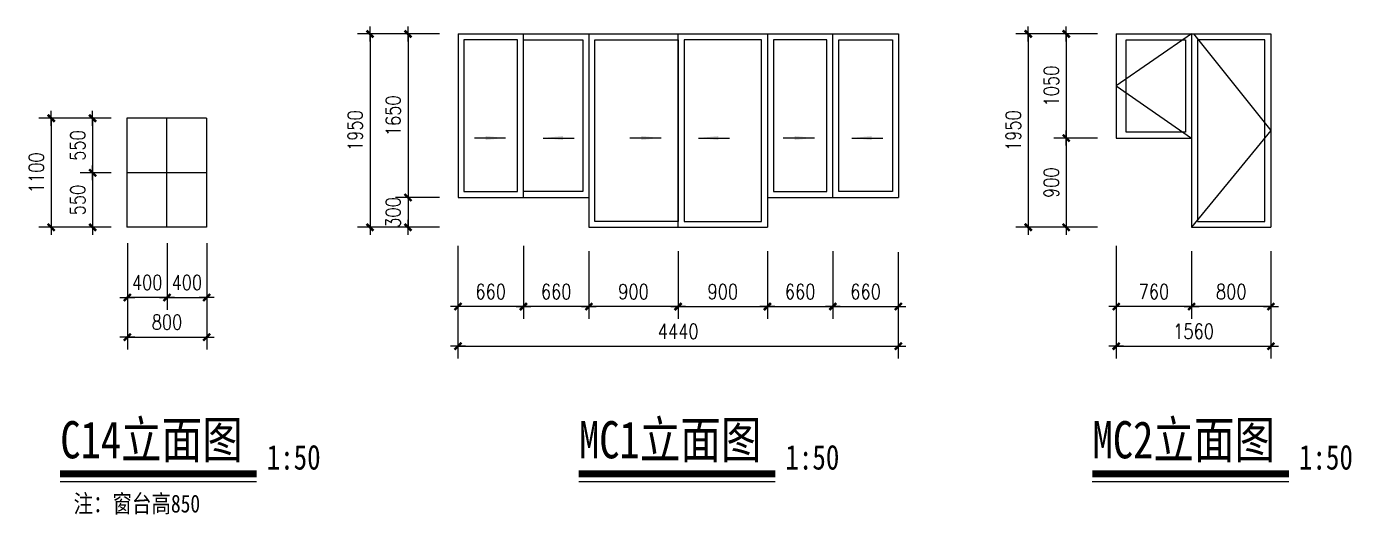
# Model space of a CAD drawing. Extents: x 12400 to 217743, y 90685 to 209848.
# Drawn here: x 186284 to 199645, y 119169 to 124090 of the extents above; entities that cross this region are included whole.
import ezdxf

# ---------------------------------------------------------------- set-up
doc = ezdxf.new("R2010")
doc.units = 0
doc.header["$LTSCALE"] = 200
doc.layers.get('0').update_dxf_attribs({"linetype": 'CONTINUOUS'})
doc.layers.get('DEFPOINTS').update_dxf_attribs({"linetype": 'CONTINUOUS'})
doc.layers.add('LAYER1', color=3, linetype='CONTINUOUS', lineweight=18)
doc.layers.add('PUB_DIM', color=3, linetype='CONTINUOUS')
doc.layers.add('WINDOW', color=2, linetype='CONTINUOUS')
doc.styles.add('-黑体', font='SIMHEI.TTF', dxfattribs={"width": 0.8})
doc.styles.add('DIM_FONT', font='SIMPLEX', dxfattribs={"width": 0.8})
doc.dimstyles.new('DIMN50', dxfattribs={"dimscale": 0.5, "dimtxt": 300, "dimasz": 1, "dimexe": 250, "dimexo": 300, "dimgap": 150, "dimtad": 1, "dimdec": 0, "dimzin": 0, "dimdsep": 46, "dimtxsty": 'DIM_FONT', "dimblk": '_DIMX', "dimblk1": 'DOTSMALL', "dimblk2": 'DOTSMALL', "dimcen": 2.5, "dimclrt": 7, "dimadec": 0, "dimazin": 0, "dimtfac": 1, "dimtdec": 0, "dimtix": 1, "dimtmove": 2, "dimatfit": 3, "dimldrblk": '_DIMX', "dimfxl": 0, "dimtolj": 1, "dimtzin": 0, "dimarcsym": 0})

# ---------------------------------------------------------------- blocks, each defined once
blk = doc.blocks.new('_DIMX')
blk.add_line((-150, 0), (150, 0))
at = {"const_width": 50}
blk.add_lwpolyline([(-70, -70), (70, 70)], dxfattribs=at)
blk = doc.blocks.new('*D2434')
at = {"layer": 'DEFPOINTS', "color": 0, "linetype": 'Continuous'}
for p in [(190597, 124015), (190131, 122365), (190597, 122365)]:
    blk.add_point(p, dxfattribs=at)
at = {"layer": 'PUB_DIM', "color": 0, "linetype": 'Continuous', "lineweight": -2}
for p, q in [((190447, 124015), (190006, 124015)), ((190131, 124015), (190131, 122366)), ((190447, 122365), (190006, 122365))]:
    blk.add_line(p, q, dxfattribs=at)
at = {"layer": 'PUB_DIM', "color": 0, "linetype": 'Continuous', "lineweight": -2, "xscale": 0.5, "yscale": 0.5, "zscale": 0.5}
for p, rotation in [((190131, 124015), 90), ((190131, 122365), 270)]:
    blk.add_blockref('_DIMX', p, dxfattribs=dict(at, rotation=rotation))
at = {"layer": 'PUB_DIM', "color": 7, "linetype": 'Continuous', "insert": (189981, 123190), "char_height": 150, "attachment_point": 5, "rotation": 90, "style": 'DIM_FONT'}
blk.add_mtext('\\A1;1650', dxfattribs=at)
blk = doc.blocks.new('_DOTSMALL')
at = {"color": 0, "linetype": 'ByBlock', "const_width": 0.5}
blk.add_lwpolyline([(-0.0625, 0, 1), (0.0625, 0, 1)], format="xyb", close=True, dxfattribs=at)
blk = doc.blocks.new('*D2435')
at = {"layer": 'DEFPOINTS', "color": 0, "linetype": 'Continuous'}
for p in [(190588, 124015), (189748, 122065), (190588, 122065)]:
    blk.add_point(p, dxfattribs=at)
at = {"layer": 'PUB_DIM', "color": 0, "linetype": 'Continuous', "lineweight": -2}
for p, q in [((190438, 124015), (189623, 124015)), ((189748, 124015), (189748, 122066)), ((190438, 122065), (189623, 122065))]:
    blk.add_line(p, q, dxfattribs=at)
at = {"layer": 'PUB_DIM', "color": 0, "linetype": 'Continuous', "lineweight": -2, "xscale": 0.5, "yscale": 0.5, "zscale": 0.5}
for p, rotation in [((189748, 124015), 90), ((189748, 122065), 270)]:
    blk.add_blockref('_DIMX', p, dxfattribs=dict(at, rotation=rotation))
at = {"layer": 'PUB_DIM', "color": 7, "linetype": 'Continuous', "insert": (189598, 123040), "char_height": 150, "attachment_point": 5, "rotation": 90, "style": 'DIM_FONT'}
blk.add_mtext('\\A1;1950', dxfattribs=at)
blk = doc.blocks.new('*D2436')
at = {"layer": 'DEFPOINTS', "color": 0, "linetype": 'Continuous'}
for p in [(190597, 122365), (190131, 122065), (190597, 122065)]:
    blk.add_point(p, dxfattribs=at)
at = {"layer": 'PUB_DIM', "color": 0, "linetype": 'Continuous', "lineweight": -2}
for p, q in [((190447, 122365), (190006, 122365)), ((190131, 122366), (190131, 122366)), ((190131, 122365), (190131, 122065)), ((190447, 122065), (190006, 122065)), ((190131, 122065), (190131, 122064))]:
    blk.add_line(p, q, dxfattribs=at)
at = {"layer": 'PUB_DIM', "color": 0, "linetype": 'Continuous', "lineweight": -2, "xscale": 0.5, "yscale": 0.5, "zscale": 0.5}
for p, rotation in [((190131, 122365), 270), ((190131, 122065), 90)]:
    blk.add_blockref('_DIMX', p, dxfattribs=dict(at, rotation=rotation))
at = {"layer": 'PUB_DIM', "color": 7, "linetype": 'Continuous', "insert": (189981, 122215), "char_height": 150, "attachment_point": 5, "rotation": 90, "style": 'DIM_FONT'}
blk.add_mtext('\\A1;300', dxfattribs=at)
blk = doc.blocks.new('_ARROW')
blk.add_solid([(0, 0), (-1, 0.1), (-1, -0.1)])
blk = doc.blocks.new('*D2443')
at = {"layer": 'DEFPOINTS', "color": 0, "linetype": 'Continuous'}
for p in [(192855, 121974, -483), (193755, 121974), (193755, 121266)]:
    blk.add_point(p, dxfattribs=at)
at = {"layer": 'PUB_DIM', "color": 0, "linetype": 'Continuous', "lineweight": -2}
for p, q in [((192855, 121824), (192855, 121141)), ((193755, 121824), (193755, 121141)), ((192856, 121266), (193755, 121266))]:
    blk.add_line(p, q, dxfattribs=at)
at = {"layer": 'PUB_DIM', "color": 0, "linetype": 'Continuous', "lineweight": -2, "xscale": 0.5, "yscale": 0.5, "zscale": 0.5, "rotation": 180}
blk.add_blockref('_DIMX', (192855, 121266), dxfattribs=at)
at = {"layer": 'PUB_DIM', "color": 0, "linetype": 'Continuous', "lineweight": -2, "xscale": 0.5, "yscale": 0.5, "zscale": 0.5}
blk.add_blockref('_DIMX', (193755, 121266), dxfattribs=at)
at = {"layer": 'PUB_DIM', "color": 7, "linetype": 'Continuous', "insert": (193305, 121416), "char_height": 150, "attachment_point": 5, "style": 'DIM_FONT'}
blk.add_mtext('\\A1;900', dxfattribs=at)
blk = doc.blocks.new('*D2444')
at = {"layer": 'DEFPOINTS', "color": 0, "linetype": 'Continuous'}
for p in [(190635, 121754), (195075, 121548), (195075, 120866)]:
    blk.add_point(p, dxfattribs=at)
at = {"layer": 'PUB_DIM', "color": 0, "linetype": 'Continuous', "lineweight": -2}
for p, q in [((190635, 121604), (190635, 120741)), ((195075, 121398), (195075, 120741)), ((190636, 120866), (195075, 120866))]:
    blk.add_line(p, q, dxfattribs=at)
at = {"layer": 'PUB_DIM', "color": 0, "linetype": 'Continuous', "lineweight": -2, "xscale": 0.5, "yscale": 0.5, "zscale": 0.5, "rotation": 180}
blk.add_blockref('_DIMX', (190635, 120866), dxfattribs=at)
at = {"layer": 'PUB_DIM', "color": 0, "linetype": 'Continuous', "lineweight": -2, "xscale": 0.5, "yscale": 0.5, "zscale": 0.5}
blk.add_blockref('_DIMX', (195075, 120866), dxfattribs=at)
at = {"layer": 'PUB_DIM', "color": 7, "linetype": 'Continuous', "insert": (192855, 121016), "char_height": 150, "attachment_point": 5, "style": 'DIM_FONT'}
blk.add_mtext('\\A1;4440', dxfattribs=at)
blk = doc.blocks.new('*D2445')
at = {"layer": 'DEFPOINTS', "color": 0, "linetype": 'Continuous'}
for p in [(191955, 121974), (192855, 121974, -483), (191955, 121266)]:
    blk.add_point(p, dxfattribs=at)
at = {"layer": 'PUB_DIM', "color": 0, "linetype": 'Continuous', "lineweight": -2}
for p, q in [((191955, 121824), (191955, 121141)), ((192855, 121824), (192855, 121141)), ((192855, 121266), (191956, 121266))]:
    blk.add_line(p, q, dxfattribs=at)
at = {"layer": 'PUB_DIM', "color": 0, "linetype": 'Continuous', "lineweight": -2, "xscale": 0.5, "yscale": 0.5, "zscale": 0.5, "rotation": 180}
blk.add_blockref('_DIMX', (191955, 121266), dxfattribs=at)
at = {"layer": 'PUB_DIM', "color": 0, "linetype": 'Continuous', "lineweight": -2, "xscale": 0.5, "yscale": 0.5, "zscale": 0.5}
blk.add_blockref('_DIMX', (192855, 121266), dxfattribs=at)
at = {"layer": 'PUB_DIM', "color": 7, "linetype": 'Continuous', "insert": (192405, 121416), "char_height": 150, "attachment_point": 5, "style": 'DIM_FONT'}
blk.add_mtext('\\A1;900', dxfattribs=at)
blk = doc.blocks.new('*D2446')
at = {"layer": 'DEFPOINTS', "color": 0, "linetype": 'Continuous'}
for p in [(191295, 122029), (191955, 121974), (191295, 121266)]:
    blk.add_point(p, dxfattribs=at)
at = {"layer": 'PUB_DIM', "color": 0, "linetype": 'Continuous', "lineweight": -2}
for p, q in [((191295, 121879), (191295, 121141)), ((191955, 121824), (191955, 121141)), ((191955, 121266), (191296, 121266))]:
    blk.add_line(p, q, dxfattribs=at)
at = {"layer": 'PUB_DIM', "color": 0, "linetype": 'Continuous', "lineweight": -2, "xscale": 0.5, "yscale": 0.5, "zscale": 0.5, "rotation": 180}
blk.add_blockref('_DIMX', (191295, 121266), dxfattribs=at)
at = {"layer": 'PUB_DIM', "color": 0, "linetype": 'Continuous', "lineweight": -2, "xscale": 0.5, "yscale": 0.5, "zscale": 0.5}
blk.add_blockref('_DIMX', (191955, 121266), dxfattribs=at)
at = {"layer": 'PUB_DIM', "color": 7, "linetype": 'Continuous', "insert": (191625, 121416), "char_height": 150, "attachment_point": 5, "style": 'DIM_FONT'}
blk.add_mtext('\\A1;660', dxfattribs=at)
blk = doc.blocks.new('*D2447')
at = {"layer": 'DEFPOINTS', "color": 0, "linetype": 'Continuous'}
for p in [(193755, 121974), (194415, 121965), (194415, 121266)]:
    blk.add_point(p, dxfattribs=at)
at = {"layer": 'PUB_DIM', "color": 0, "linetype": 'Continuous', "lineweight": -2}
for p, q in [((193755, 121824), (193755, 121141)), ((194415, 121815), (194415, 121141)), ((193756, 121266), (194415, 121266))]:
    blk.add_line(p, q, dxfattribs=at)
at = {"layer": 'PUB_DIM', "color": 0, "linetype": 'Continuous', "lineweight": -2, "xscale": 0.5, "yscale": 0.5, "zscale": 0.5, "rotation": 180}
blk.add_blockref('_DIMX', (193755, 121266), dxfattribs=at)
at = {"layer": 'PUB_DIM', "color": 0, "linetype": 'Continuous', "lineweight": -2, "xscale": 0.5, "yscale": 0.5, "zscale": 0.5}
blk.add_blockref('_DIMX', (194415, 121266), dxfattribs=at)
at = {"layer": 'PUB_DIM', "color": 7, "linetype": 'Continuous', "insert": (194085, 121416), "char_height": 150, "attachment_point": 5, "style": 'DIM_FONT'}
blk.add_mtext('\\A1;660', dxfattribs=at)
blk = doc.blocks.new('*D2522')
at = {"layer": 'DEFPOINTS', "color": 0, "linetype": 'Continuous'}
for p in [(187224, 123165), (186533, 122065), (187224, 122065)]:
    blk.add_point(p, dxfattribs=at)
at = {"layer": 'PUB_DIM', "color": 0, "linetype": 'Continuous', "lineweight": -2}
for p, q in [((187074, 123165), (186408, 123165)), ((186533, 123165), (186533, 122066)), ((187074, 122065), (186408, 122065))]:
    blk.add_line(p, q, dxfattribs=at)
at = {"layer": 'PUB_DIM', "color": 0, "linetype": 'Continuous', "lineweight": -2, "xscale": 0.5, "yscale": 0.5, "zscale": 0.5}
for p, rotation in [((186533, 123165), 90), ((186533, 122065), 270)]:
    blk.add_blockref('_DIMX', p, dxfattribs=dict(at, rotation=rotation))
at = {"layer": 'PUB_DIM', "color": 7, "linetype": 'Continuous', "insert": (186383, 122615), "char_height": 150, "attachment_point": 5, "rotation": 90, "style": 'DIM_FONT'}
blk.add_mtext('\\A1;1100', dxfattribs=at)
blk = doc.blocks.new('*D2523')
at = {"layer": 'DEFPOINTS', "color": 0, "linetype": 'Continuous'}
for p in [(187701, 122054), (188101, 122054), (188101, 121358)]:
    blk.add_point(p, dxfattribs=at)
at = {"layer": 'PUB_DIM', "color": 0, "linetype": 'Continuous', "lineweight": -2}
for p, q in [((187701, 121904), (187701, 121233)), ((188101, 121904), (188101, 121233)), ((187700, 121358), (187700, 121358)), ((187701, 121358), (188101, 121358)), ((188101, 121358), (188102, 121358))]:
    blk.add_line(p, q, dxfattribs=at)
at = {"layer": 'PUB_DIM', "color": 0, "linetype": 'Continuous', "lineweight": -2, "xscale": 0.5, "yscale": 0.5, "zscale": 0.5}
blk.add_blockref('_DIMX', (187701, 121358), dxfattribs=at)
at = {"layer": 'PUB_DIM', "color": 0, "linetype": 'Continuous', "lineweight": -2, "xscale": 0.5, "yscale": 0.5, "zscale": 0.5, "rotation": 180}
blk.add_blockref('_DIMX', (188101, 121358), dxfattribs=at)
at = {"layer": 'PUB_DIM', "color": 7, "linetype": 'Continuous', "insert": (187901, 121508), "char_height": 150, "attachment_point": 5, "style": 'DIM_FONT'}
blk.add_mtext('\\A1;400', dxfattribs=at)
blk = doc.blocks.new('*D2524')
at = {"layer": 'DEFPOINTS', "color": 0, "linetype": 'Continuous'}
for p in [(187301, 121806), (188101, 121383), (188101, 120958)]:
    blk.add_point(p, dxfattribs=at)
at = {"layer": 'PUB_DIM', "color": 0, "linetype": 'Continuous', "lineweight": -2}
for p, q in [((187301, 121656), (187301, 120833)), ((188101, 121233), (188101, 120833)), ((187301, 120958), (188100, 120958))]:
    blk.add_line(p, q, dxfattribs=at)
at = {"layer": 'PUB_DIM', "color": 0, "linetype": 'Continuous', "lineweight": -2, "xscale": 0.5, "yscale": 0.5, "zscale": 0.5, "rotation": 180}
blk.add_blockref('_DIMX', (187301, 120958), dxfattribs=at)
at = {"layer": 'PUB_DIM', "color": 0, "linetype": 'Continuous', "lineweight": -2, "xscale": 0.5, "yscale": 0.5, "zscale": 0.5}
blk.add_blockref('_DIMX', (188101, 120958), dxfattribs=at)
at = {"layer": 'PUB_DIM', "color": 7, "linetype": 'Continuous', "insert": (187701, 121108), "char_height": 150, "attachment_point": 5, "style": 'DIM_FONT'}
blk.add_mtext('\\A1;800', dxfattribs=at)
blk = doc.blocks.new('*D2525')
at = {"layer": 'DEFPOINTS', "color": 0, "linetype": 'Continuous'}
for p in [(187301, 122054), (187701, 122054), (187301, 121358)]:
    blk.add_point(p, dxfattribs=at)
at = {"layer": 'PUB_DIM', "color": 0, "linetype": 'Continuous', "lineweight": -2}
for p, q in [((187301, 121904), (187301, 121233)), ((187701, 121904), (187701, 121233)), ((187300, 121358), (187300, 121358)), ((187701, 121358), (187301, 121358)), ((187701, 121358), (187702, 121358))]:
    blk.add_line(p, q, dxfattribs=at)
at = {"layer": 'PUB_DIM', "color": 0, "linetype": 'Continuous', "lineweight": -2, "xscale": 0.5, "yscale": 0.5, "zscale": 0.5}
blk.add_blockref('_DIMX', (187301, 121358), dxfattribs=at)
at = {"layer": 'PUB_DIM', "color": 0, "linetype": 'Continuous', "lineweight": -2, "xscale": 0.5, "yscale": 0.5, "zscale": 0.5, "rotation": 180}
blk.add_blockref('_DIMX', (187701, 121358), dxfattribs=at)
at = {"layer": 'PUB_DIM', "color": 7, "linetype": 'Continuous', "insert": (187501, 121508), "char_height": 150, "attachment_point": 5, "style": 'DIM_FONT'}
blk.add_mtext('\\A1;400', dxfattribs=at)
blk = doc.blocks.new('*D2526')
at = {"layer": 'DEFPOINTS', "color": 0, "linetype": 'Continuous'}
for p in [(187288, 122615), (186951, 122065), (187288, 122065)]:
    blk.add_point(p, dxfattribs=at)
at = {"layer": 'PUB_DIM', "color": 0, "linetype": 'Continuous', "lineweight": -2}
for p, q in [((187138, 122615), (186826, 122615)), ((186951, 122615), (186951, 122066)), ((187138, 122065), (186826, 122065))]:
    blk.add_line(p, q, dxfattribs=at)
at = {"layer": 'PUB_DIM', "color": 0, "linetype": 'Continuous', "lineweight": -2, "xscale": 0.5, "yscale": 0.5, "zscale": 0.5}
for p, rotation in [((186951, 122615), 90), ((186951, 122065), 270)]:
    blk.add_blockref('_DIMX', p, dxfattribs=dict(at, rotation=rotation))
at = {"layer": 'PUB_DIM', "color": 7, "linetype": 'Continuous', "insert": (186801, 122340), "char_height": 150, "attachment_point": 5, "rotation": 90, "style": 'DIM_FONT'}
blk.add_mtext('\\A1;550', dxfattribs=at)
blk = doc.blocks.new('*D2527')
at = {"layer": 'DEFPOINTS', "color": 0, "linetype": 'Continuous'}
for p in [(187288, 123165), (186951, 122615), (187288, 122615)]:
    blk.add_point(p, dxfattribs=at)
at = {"layer": 'PUB_DIM', "color": 0, "linetype": 'Continuous', "lineweight": -2}
for p, q in [((187138, 123165), (186826, 123165)), ((186951, 123165), (186951, 122616)), ((187138, 122615), (186826, 122615))]:
    blk.add_line(p, q, dxfattribs=at)
at = {"layer": 'PUB_DIM', "color": 0, "linetype": 'Continuous', "lineweight": -2, "xscale": 0.5, "yscale": 0.5, "zscale": 0.5}
for p, rotation in [((186951, 123165), 90), ((186951, 122615), 270)]:
    blk.add_blockref('_DIMX', p, dxfattribs=dict(at, rotation=rotation))
at = {"layer": 'PUB_DIM', "color": 7, "linetype": 'Continuous', "insert": (186801, 122890), "char_height": 150, "attachment_point": 5, "rotation": 90, "style": 'DIM_FONT'}
blk.add_mtext('\\A1;550', dxfattribs=at)
blk = doc.blocks.new('*D2528')
at = {"layer": 'DEFPOINTS', "color": 0, "linetype": 'Continuous'}
for p in [(198032, 121974), (198832, 121974, -429), (198032, 121266)]:
    blk.add_point(p, dxfattribs=at)
at = {"layer": 'PUB_DIM', "color": 0, "linetype": 'Continuous', "lineweight": -2}
for p, q in [((198032, 121824), (198032, 121141)), ((198832, 121824), (198832, 121141)), ((198832, 121266), (198033, 121266))]:
    blk.add_line(p, q, dxfattribs=at)
at = {"layer": 'PUB_DIM', "color": 0, "linetype": 'Continuous', "lineweight": -2, "xscale": 0.5, "yscale": 0.5, "zscale": 0.5, "rotation": 180}
blk.add_blockref('_DIMX', (198032, 121266), dxfattribs=at)
at = {"layer": 'PUB_DIM', "color": 0, "linetype": 'Continuous', "lineweight": -2, "xscale": 0.5, "yscale": 0.5, "zscale": 0.5}
blk.add_blockref('_DIMX', (198832, 121266), dxfattribs=at)
at = {"layer": 'PUB_DIM', "color": 7, "linetype": 'Continuous', "insert": (198432, 121416), "char_height": 150, "attachment_point": 5, "style": 'DIM_FONT'}
blk.add_mtext('\\A1;800', dxfattribs=at)
blk = doc.blocks.new('*D2529')
at = {"layer": 'DEFPOINTS', "color": 0, "linetype": 'Continuous'}
for p in [(197272, 121754), (198832, 121655), (198832, 120866)]:
    blk.add_point(p, dxfattribs=at)
at = {"layer": 'PUB_DIM', "color": 0, "linetype": 'Continuous', "lineweight": -2}
for p, q in [((197272, 121604), (197272, 120741)), ((198832, 121505), (198832, 120741)), ((197273, 120866), (198832, 120866))]:
    blk.add_line(p, q, dxfattribs=at)
at = {"layer": 'PUB_DIM', "color": 0, "linetype": 'Continuous', "lineweight": -2, "xscale": 0.5, "yscale": 0.5, "zscale": 0.5, "rotation": 180}
blk.add_blockref('_DIMX', (197272, 120866), dxfattribs=at)
at = {"layer": 'PUB_DIM', "color": 0, "linetype": 'Continuous', "lineweight": -2, "xscale": 0.5, "yscale": 0.5, "zscale": 0.5}
blk.add_blockref('_DIMX', (198832, 120866), dxfattribs=at)
at = {"layer": 'PUB_DIM', "color": 7, "linetype": 'Continuous', "insert": (198052, 121016), "char_height": 150, "attachment_point": 5, "style": 'DIM_FONT'}
blk.add_mtext('\\A1;1560', dxfattribs=at)
blk = doc.blocks.new('*D2530')
at = {"layer": 'DEFPOINTS', "color": 0, "linetype": 'Continuous'}
for p in [(197272, 122029), (198032, 121974), (197272, 121266)]:
    blk.add_point(p, dxfattribs=at)
at = {"layer": 'PUB_DIM', "color": 0, "linetype": 'Continuous', "lineweight": -2}
for p, q in [((197272, 121879), (197272, 121141)), ((198032, 121824), (198032, 121141)), ((198032, 121266), (197273, 121266))]:
    blk.add_line(p, q, dxfattribs=at)
at = {"layer": 'PUB_DIM', "color": 0, "linetype": 'Continuous', "lineweight": -2, "xscale": 0.5, "yscale": 0.5, "zscale": 0.5, "rotation": 180}
blk.add_blockref('_DIMX', (197272, 121266), dxfattribs=at)
at = {"layer": 'PUB_DIM', "color": 0, "linetype": 'Continuous', "lineweight": -2, "xscale": 0.5, "yscale": 0.5, "zscale": 0.5}
blk.add_blockref('_DIMX', (198032, 121266), dxfattribs=at)
at = {"layer": 'PUB_DIM', "color": 7, "linetype": 'Continuous', "insert": (197652, 121416), "char_height": 150, "attachment_point": 5, "style": 'DIM_FONT'}
blk.add_mtext('\\A1;760', dxfattribs=at)
blk = doc.blocks.new('*D2531')
at = {"layer": 'DEFPOINTS', "color": 0, "linetype": 'Continuous'}
for p in [(197234, 124015), (196768, 122965), (197234, 122965)]:
    blk.add_point(p, dxfattribs=at)
at = {"layer": 'PUB_DIM', "color": 0, "linetype": 'Continuous', "lineweight": -2}
for p, q in [((197084, 124015), (196643, 124015)), ((196768, 124015), (196768, 122966)), ((197084, 122965), (196643, 122965))]:
    blk.add_line(p, q, dxfattribs=at)
at = {"layer": 'PUB_DIM', "color": 0, "linetype": 'Continuous', "lineweight": -2, "xscale": 0.5, "yscale": 0.5, "zscale": 0.5}
for p, rotation in [((196768, 124015), 90), ((196768, 122965), 270)]:
    blk.add_blockref('_DIMX', p, dxfattribs=dict(at, rotation=rotation))
at = {"layer": 'PUB_DIM', "color": 7, "linetype": 'Continuous', "insert": (196618, 123490), "char_height": 150, "attachment_point": 5, "rotation": 90, "style": 'DIM_FONT'}
blk.add_mtext('\\A1;1050', dxfattribs=at)
blk = doc.blocks.new('*D2532')
at = {"layer": 'DEFPOINTS', "color": 0, "linetype": 'Continuous'}
for p in [(197225, 124015), (196385, 122065), (197225, 122065)]:
    blk.add_point(p, dxfattribs=at)
at = {"layer": 'PUB_DIM', "color": 0, "linetype": 'Continuous', "lineweight": -2}
for p, q in [((197075, 124015), (196260, 124015)), ((196385, 124015), (196385, 122066)), ((197075, 122065), (196260, 122065))]:
    blk.add_line(p, q, dxfattribs=at)
at = {"layer": 'PUB_DIM', "color": 0, "linetype": 'Continuous', "lineweight": -2, "xscale": 0.5, "yscale": 0.5, "zscale": 0.5}
for p, rotation in [((196385, 124015), 90), ((196385, 122065), 270)]:
    blk.add_blockref('_DIMX', p, dxfattribs=dict(at, rotation=rotation))
at = {"layer": 'PUB_DIM', "color": 7, "linetype": 'Continuous', "insert": (196235, 123040), "char_height": 150, "attachment_point": 5, "rotation": 90, "style": 'DIM_FONT'}
blk.add_mtext('\\A1;1950', dxfattribs=at)
blk = doc.blocks.new('*D2533')
at = {"layer": 'DEFPOINTS', "color": 0, "linetype": 'Continuous'}
for p in [(197234, 122965), (196768, 122065), (197234, 122065)]:
    blk.add_point(p, dxfattribs=at)
at = {"layer": 'PUB_DIM', "color": 0, "linetype": 'Continuous', "lineweight": -2}
for p, q in [((197084, 122965), (196643, 122965)), ((196768, 122965), (196768, 122066)), ((197084, 122065), (196643, 122065))]:
    blk.add_line(p, q, dxfattribs=at)
at = {"layer": 'PUB_DIM', "color": 0, "linetype": 'Continuous', "lineweight": -2, "xscale": 0.5, "yscale": 0.5, "zscale": 0.5}
for p, rotation in [((196768, 122965), 90), ((196768, 122065), 270)]:
    blk.add_blockref('_DIMX', p, dxfattribs=dict(at, rotation=rotation))
at = {"layer": 'PUB_DIM', "color": 7, "linetype": 'Continuous', "insert": (196618, 122515), "char_height": 150, "attachment_point": 5, "rotation": 90, "style": 'DIM_FONT'}
blk.add_mtext('\\A1;900', dxfattribs=at)
blk = doc.blocks.new('*D2577')
at = {"layer": 'DEFPOINTS', "color": 0, "linetype": 'Continuous'}
for p in [(190635, 122029), (191295, 121974), (190635, 121266)]:
    blk.add_point(p, dxfattribs=at)
at = {"layer": 'PUB_DIM', "color": 0, "linetype": 'Continuous', "lineweight": -2}
for p, q in [((190635, 121879), (190635, 121141)), ((191295, 121824), (191295, 121141)), ((191295, 121266), (190636, 121266))]:
    blk.add_line(p, q, dxfattribs=at)
at = {"layer": 'PUB_DIM', "color": 0, "linetype": 'Continuous', "lineweight": -2, "xscale": 0.5, "yscale": 0.5, "zscale": 0.5, "rotation": 180}
blk.add_blockref('_DIMX', (190635, 121266), dxfattribs=at)
at = {"layer": 'PUB_DIM', "color": 0, "linetype": 'Continuous', "lineweight": -2, "xscale": 0.5, "yscale": 0.5, "zscale": 0.5}
blk.add_blockref('_DIMX', (191295, 121266), dxfattribs=at)
at = {"layer": 'PUB_DIM', "color": 7, "linetype": 'Continuous', "insert": (190965, 121416), "char_height": 150, "attachment_point": 5, "style": 'DIM_FONT'}
blk.add_mtext('\\A1;660', dxfattribs=at)
blk = doc.blocks.new('*D2578')
at = {"layer": 'DEFPOINTS', "color": 0, "linetype": 'Continuous'}
for p in [(194415, 121974), (195075, 121965), (195075, 121266)]:
    blk.add_point(p, dxfattribs=at)
at = {"layer": 'PUB_DIM', "color": 0, "linetype": 'Continuous', "lineweight": -2}
for p, q in [((194415, 121824), (194415, 121141)), ((195075, 121815), (195075, 121141)), ((194416, 121266), (195075, 121266))]:
    blk.add_line(p, q, dxfattribs=at)
at = {"layer": 'PUB_DIM', "color": 0, "linetype": 'Continuous', "lineweight": -2, "xscale": 0.5, "yscale": 0.5, "zscale": 0.5, "rotation": 180}
blk.add_blockref('_DIMX', (194415, 121266), dxfattribs=at)
at = {"layer": 'PUB_DIM', "color": 0, "linetype": 'Continuous', "lineweight": -2, "xscale": 0.5, "yscale": 0.5, "zscale": 0.5}
blk.add_blockref('_DIMX', (195075, 121266), dxfattribs=at)
at = {"layer": 'PUB_DIM', "color": 7, "linetype": 'Continuous', "insert": (194745, 121416), "char_height": 150, "attachment_point": 5, "style": 'DIM_FONT'}
blk.add_mtext('\\A1;660', dxfattribs=at)

msp = doc.modelspace()

# ---------------------------------------------------------------- linework, layer by layer
for p, q in [((186622.308, 119502.675), (188604.448, 119502.675)), ((191852.624, 119502.675), (193834.765, 119502.675)), ((197031.179, 119502.675), (199013.319, 119502.675))]:
    msp.add_line(p, q)
at = {"const_width": 69.444}
for points in [[(186622.308, 119579.913), (188604.448, 119579.913)], [(191852.624, 119579.913), (193834.765, 119579.913)], [(197031.179, 119579.913), (199013.319, 119579.913)]]:
    msp.add_lwpolyline(points, dxfattribs=at)
at = {"layer": 'LAYER1', "color": 8, "ltscale": 0.6}
for points in [[(198032.238, 124015.285), (197272.238, 123490.285), (198032.238, 122965.285)], [(198052.238, 124015.285), (198832.238, 123040.285), (198032.238, 122065.285)]]:
    msp.add_lwpolyline(points, dxfattribs=at)
at = {"layer": 'PUB_DIM', "linetype": 'Continuous'}
for points in [[(191113.831, 122965.681), (190800.919, 122965.681)], [(191492.399, 122965.681), (191805.312, 122965.681)], [(192682.207, 122965.681), (192369.294, 122965.681)], [(193060.775, 122965.681), (193373.687, 122965.681)], [(194228.333, 122965.681), (193915.42, 122965.681)], [(194606.901, 122965.681), (194919.814, 122965.681)]]:
    msp.add_lwpolyline(points, dxfattribs=at)
at = {"layer": 'WINDOW', "color": 4}
for p, q in [((190635.292, 124015.285), (190635.292, 122365.285)), ((190635.292, 124015.285), (195075.292, 124015.285)), ((191955.292, 124015.285), (191955.292, 122065.285)), ((193755.292, 124015.285), (193755.292, 122065.285)), ((195075.292, 124015.285), (195075.292, 122365.285)), ((197272.238, 124015.285), (198832.238, 124015.285)), ((197272.238, 124015.285), (197272.238, 122965.285)), ((198032.238, 124015.285), (198032.238, 122065.285)), ((198832.238, 124015.285), (198832.238, 122065.285)), ((187294.435, 123165.285), (187294.435, 122065.285)), ((188100.889, 123165.285), (187294.435, 123165.285)), ((188100.889, 123165.285), (188100.889, 122065.285)), ((197272.238, 122965.285), (198032.238, 122965.285)), ((198032.238, 123015.285), (198032.238, 122065.285)), ((191955.292, 122415.285), (191955.292, 122065.285)), ((190635.292, 122365.285), (191955.292, 122365.285)), ((193755.292, 122365.285), (195075.292, 122365.285)), ((188100.889, 122065.285), (187294.435, 122065.285)), ((191955.292, 122065.285), (193755.292, 122065.285)), ((198032.238, 122065.285), (198832.238, 122065.285))]:
    msp.add_line(p, q, dxfattribs=at)
at = {"layer": 'WINDOW'}
for p, q in [((191295.292, 122365.285), (191295.292, 124015.285)), ((192855.292, 122065.285), (192855.292, 124015.285)), ((194415.292, 122365.285), (194415.292, 124015.285))]:
    msp.add_line(p, q, dxfattribs=at)
at = {"layer": 'WINDOW', "color": 143}
for p, q in [((187697.662, 122615.285), (187697.662, 123165.285)), ((188100.889, 122615.285), (187294.435, 122615.285)), ((187697.662, 122065.285), (187697.662, 122615.285))]:
    msp.add_line(p, q, dxfattribs=at)
at = {"layer": 'WINDOW'}
for points in [[(190695.292, 122425.285), (191235.292, 122425.285), (191235.292, 123955.285), (190695.292, 123955.285)], [(191295.292, 123955.285), (191895.292, 123955.285), (191895.292, 122425.285), (191295.292, 122425.285)], [(192015.292, 123955.285), (192855.292, 123955.285), (192855.292, 122125.285), (192015.292, 122125.285)], [(193695.292, 123955.285), (192915.292, 123955.285), (192915.292, 122125.285), (193695.292, 122125.285)], [(193815.292, 122425.285), (194355.292, 122425.285), (194355.292, 123955.285), (193815.292, 123955.285)], [(194475.292, 123955.285), (195015.292, 123955.285), (195015.292, 122425.285), (194475.292, 122425.285)], [(197372.238, 123955.285), (197972.238, 123955.285), (197972.238, 123025.285), (197372.238, 123025.285)], [(198772.238, 123955.285), (198092.238, 123955.285), (198092.238, 122125.285), (198772.238, 122125.285)]]:
    msp.add_lwpolyline(points, close=True, dxfattribs=at)
msp.add_lwpolyline([(192855.292, 122125.285), (192015.292, 122125.285), (192015.292, 123955.285), (192855.292, 123955.285)], dxfattribs=at)

# ---------------------------------------------------------------- block references
at = {"layer": 'PUB_DIM', "linetype": 'Continuous', "yscale": 200, "zscale": 200, "rotation": 180}
for p, xscale in [((191113.831, 122965.681), -200), ((191492.399, 122965.681), 200), ((192682.207, 122965.681), -200), ((193060.775, 122965.681), 200), ((194228.333, 122965.681), -200), ((194606.901, 122965.681), 200)]:
    msp.add_blockref('_ARROW', p, dxfattribs=dict(at, xscale=xscale))
at = {"layer": 'PUB_DIM', "linetype": 'Continuous', "yscale": 200, "zscale": 200}
for p, xscale in [((191113.831, 122965.681), 200), ((191492.399, 122965.681), -200), ((192682.207, 122965.681), 200), ((193060.775, 122965.681), -200), ((194228.333, 122965.681), 200), ((194606.901, 122965.681), -200)]:
    msp.add_blockref('_ARROW', p, dxfattribs=dict(at, xscale=xscale))

# ---------------------------------------------------------------- texts
at = {"style": '-黑体', "width": 0.8}
for s, height, p in [('C14立面图', 375, (186625.097, 119735.193)), ('MC1立面图', 375, (191855.414, 119735.193)), ('MC2立面图', 375, (197033.968, 119735.193)), ('1:50', 250, (188705.847, 119621.782)), ('1:50', 250, (193936.163, 119621.782)), ('1:50', 250, (199114.718, 119621.782)), ('注：窗台高850', 180, (186758.786, 119188.945))]:
    msp.add_text(s, height=height, dxfattribs=at).set_placement(p)

# ---------------------------------------------------------------- dimensions: what is measured, and where the dimension line sits
at = {"layer": 'PUB_DIM', "linetype": 'Continuous'}
for base, p1, p2, picture, middle in [((189747.613, 122065.285), (190588.209, 124015.285), (190588.209, 122065.285), '*D2435', (189597.613, 123040.285)), ((190130.845, 122365.285), (190597.239, 124015.285), (190597.239, 122365.285), '*D2434', (189980.845, 123190.285)), ((196384.559, 122065.285), (197225.155, 124015.285), (197225.155, 122065.285), '*D2532', (196234.559, 123040.285)), ((196767.79, 122965.285), (197234.184, 124015.285), (197234.184, 122965.285), '*D2531', (196617.79, 123490.285)), ((186532.677, 122065.285), (187223.877, 123165.285), (187223.877, 122065.285), '*D2522', (186382.677, 122615.285)), ((186950.649, 122615.285), (187288.089, 123165.285), (187288.089, 122615.285), '*D2527', (186800.649, 122890.285)), ((196767.79, 122065.285), (197234.184, 122965.285), (197234.184, 122065.285), '*D2533', (196617.79, 122515.285)), ((186950.649, 122065.285), (187288.089, 122615.285), (187288.089, 122065.285), '*D2526', (186800.649, 122340.285)), ((190130.845, 122065.285), (190597.239, 122365.285), (190597.239, 122065.285), '*D2436', (189980.845, 122215.285))]:
    dim = msp.add_linear_dim(base=base, p1=p1, p2=p2, angle=90, dimstyle='DIMN50', dxfattribs=at)
    dim.commit()
    dim.dimension.update_dxf_attribs({"geometry": picture, "text_midpoint": middle})
for base, p1, p2, picture, middle in [((187300.889, 121357.81), (187700.889, 122054.292), (187300.889, 122054.292), '*D2525', (187500.889, 121507.81)), ((188100.889, 121357.81), (187700.889, 122054.292), (188100.889, 122054.292), '*D2523', (187900.889, 121507.81)), ((190635.292, 121265.604), (191295.292, 121974.476), (190635.292, 122029.052), '*D2577', (190965.292, 121415.604)), ((191295.292, 121265.604), (191955.292, 121974.476), (191295.292, 122029.052), '*D2446', (191625.292, 121415.604)), ((197272.238, 121265.604), (198032.238, 121974.476), (197272.238, 122029.052), '*D2530', (197652.238, 121415.604)), ((191955.292, 121265.604), (192855.292, 121974.476, -482.681), (191955.292, 121974.476), '*D2445', (192405.292, 121415.604)), ((193755.292, 121265.604), (192855.292, 121974.476, -482.681), (193755.292, 121974.476), '*D2443', (193305.292, 121415.604)), ((194415.292, 121265.604), (193755.292, 121974.476), (194415.292, 121965.285), '*D2447', (194085.292, 121415.604)), ((195075.292, 121265.604), (194415.292, 121974.476), (195075.292, 121965.285), '*D2578', (194745.292, 121415.604)), ((198032.238, 121265.604), (198832.238, 121974.476, -429.05), (198032.238, 121974.476), '*D2528', (198432.238, 121415.604)), ((188100.889, 120957.907), (187300.889, 121806.405), (188100.889, 121382.81), '*D2524', (187700.889, 121107.907)), ((195075.292, 120865.702), (190635.292, 121753.917), (195075.292, 121547.566), '*D2444', (192855.292, 121015.702)), ((198832.238, 120865.702), (197272.238, 121753.917), (198832.238, 121655.389), '*D2529', (198052.238, 121015.702))]:
    dim = msp.add_linear_dim(base=base, p1=p1, p2=p2, dimstyle='DIMN50', dxfattribs=at)
    dim.commit()
    dim.dimension.update_dxf_attribs({"geometry": picture, "text_midpoint": middle})

doc.saveas('drawing.dxf')
